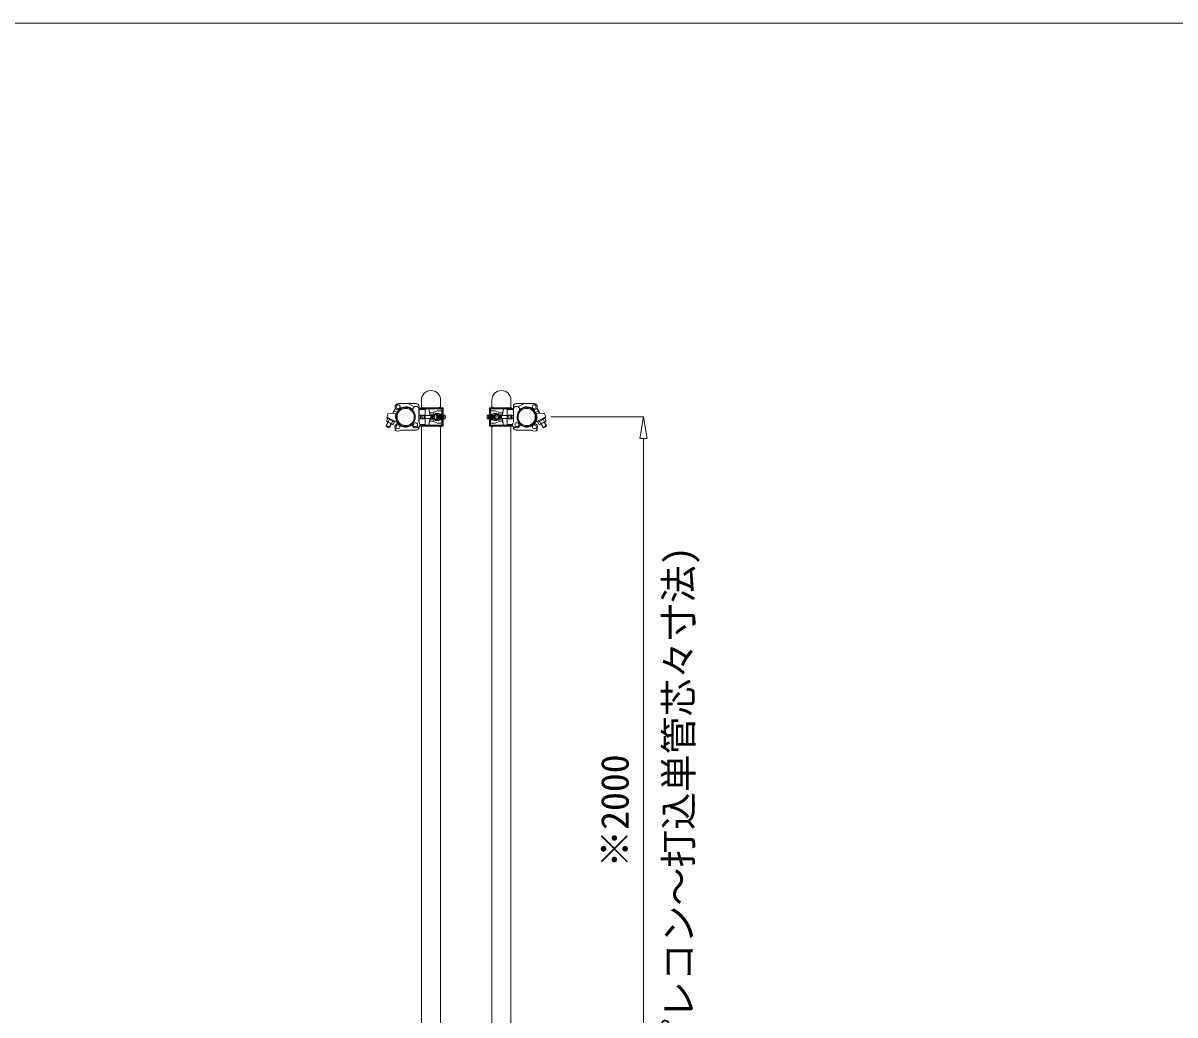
# Model space of a CAD drawing. Units: millimetres, scale not verified. Extents: x -10062 to 10062, y -16938 to 16938.
# Drawn here: x -1288 to 1637, y -5580 to -3062 of the extents above; entities that cross this region are included whole.
import ezdxf
from ezdxf.enums import TextEntityAlignment as Align

# ---------------------------------------------------------------- set-up
doc = ezdxf.new("R2010")
doc.units = ezdxf.units.MM
doc.header["$LTSCALE"] = 90
for name, color, linetype, lineweight in [('0-B_図面枠', 134, 'Continuous', 18), ('0-C_寸法', 134, 'Continuous', 18), ('1-0_単管ｸﾗﾝﾌﾟ', 134, 'Continuous', 18)]:
    doc.layers.add(name, color=color, linetype=linetype, lineweight=lineweight)
doc.styles.add('ＭＳ ゴシック', font='')
doc.styles.get('ＭＳ ゴシック').set_extended_font_data('MS Gothic')

msp = doc.modelspace()

# ---------------------------------------------------------------- linework, layer by layer
at = {"layer": '0-B_図面枠'}
msp.add_lwpolyline([(-10062.5, -3062.5), (10062.5, -3062.5), (10062.5, -16937.5), (-10062.5, -16937.5)], close=True, dxfattribs=at)
at = {"layer": '0-C_寸法'}
for p, q in [((52.48, -4062.5), (288.5, -4062.5)), ((278.33, -4117.5), (287.5, -4062.5)), ((287.5, -4062.5), (296.67, -4117.5)), ((278.33, -4117.5), (296.67, -4117.5)), ((287.5, -4117.5), (287.5, -6007.5))]:
    msp.add_line(p, q, dxfattribs=at)
at = {"layer": '1-0_単管ｸﾗﾝﾌﾟ'}
for p, q in [((-289.32, -4028.61), (-335.07, -4028.61)), ((-294.44, -4036.77), (-309.59, -4028.67)), ((-282.32, -4075.46), (-282.32, -4035.61)), ((-276.12, -4039.51), (-276.12, -4019.5)), ((-227.52, -4019.5), (-227.52, -4037.67)), ((-97.48, -4019.5), (-97.48, -4037.67)), ((-48.88, -4039.51), (-48.88, -4019.5)), ((-42.68, -4075.46), (-42.68, -4035.61)), ((-35.68, -4028.61), (10.06, -4028.61)), ((-30.56, -4036.77), (-15.42, -4028.67)), ((-361.12, -4064.15), (-362.42, -4065.45)), ((-361.9, -4066), (-360.95, -4064.24)), ((-361.12, -4064.15), (-337.65, -4076.69)), ((-343.65, -4073.49), (-360.95, -4064.24)), ((-342.4, -4039.76), (-349.93, -4053.82)), ((-341.84, -4040.83), (-348.73, -4053.72)), ((-346.9, -4048.16), (-345.37, -4047.21)), ((-346.17, -4046.79), (-337.35, -4051.5)), ((-340.08, -4052.96), (-338.68, -4053.49)), ((-339.4, -4053.22), (-334.79, -4044.6)), ((-339.24, -4055.04), (-333.59, -4044.47)), ((-338.08, -4052.88), (-338.14, -4051.08)), ((-282.84, -4074.81), (-282.84, -4040.46)), ((-282.22, -4043.5), (-266.32, -4043.5)), ((-278.32, -4057.61), (-278.32, -4067.4)), ((-277.33, -4039.51), (-221.32, -4039.51)), ((-277.33, -4042), (-221.32, -4042)), ((-277.33, -4057.51), (-266.32, -4057.51)), ((-277.33, -4057.51), (-277.33, -4067.5)), ((-273.04, -4058.5), (-243.77, -4058.5)), ((-269.32, -4057.51), (-269.32, -4067.5)), ((-266.32, -4043.5), (-266.32, -4081.5)), ((-265.32, -4042), (-265.32, -4039.51)), ((-257.32, -4042), (-257.32, -4039.51)), ((-254.44, -4052), (-257.32, -4042)), ((-254.44, -4057), (-243.03, -4057)), ((-250.47, -4057.51), (-243.31, -4057.51)), ((-236.32, -4046.93), (-248.44, -4052)), ((-241.83, -4057), (-236.83, -4057)), ((-239.56, -4053.5), (-232.3, -4053.5)), ((-236.32, -4046.93), (-225.32, -4046.93)), ((-234.22, -4058.5), (-219.31, -4058.5)), ((-233.27, -4057.51), (-218.47, -4057.51)), ((-229.74, -4054.93), (-225.32, -4054.93)), ((-224.34, -4044.01), (-221.32, -4044.01)), ((-224.33, -4039.51), (-224.33, -4057.51)), ((-224.33, -4043), (-221.32, -4043)), ((-221.32, -4039.51), (-221.32, -4057.51)), ((-217.71, -4057.75), (-218.47, -4057.51)), ((-107.3, -4057.75), (-106.53, -4057.51)), ((-91.73, -4057.51), (-106.53, -4057.51)), ((-90.79, -4058.5), (-105.69, -4058.5)), ((-47.68, -4039.51), (-103.68, -4039.51)), ((-103.68, -4039.51), (-103.68, -4057.51)), ((-47.68, -4042), (-103.68, -4042)), ((-100.67, -4043), (-103.68, -4043)), ((-100.66, -4044.01), (-103.68, -4044.01)), ((-100.67, -4039.51), (-100.67, -4057.51)), ((-88.68, -4046.93), (-99.67, -4046.93)), ((-95.27, -4054.93), (-99.67, -4054.93)), ((-85.44, -4053.5), (-92.7, -4053.5)), ((-88.68, -4046.93), (-76.56, -4052)), ((-83.17, -4057), (-88.17, -4057)), ((-70.56, -4057), (-81.98, -4057)), ((-74.53, -4057.51), (-81.69, -4057.51)), ((-51.96, -4058.5), (-81.22, -4058.5)), ((-70.56, -4052), (-67.68, -4042)), ((-67.68, -4042), (-67.68, -4039.51)), ((-59.68, -4042), (-59.68, -4039.51)), ((-42.78, -4043.5), (-58.68, -4043.5)), ((-58.68, -4043.5), (-58.68, -4081.5)), ((-47.68, -4057.51), (-58.68, -4057.51)), ((-55.67, -4057.51), (-55.67, -4067.5)), ((-47.68, -4057.51), (-47.68, -4067.5)), ((-46.67, -4057.61), (-46.67, -4067.4)), ((-42.16, -4074.81), (-42.16, -4040.46)), ((14.24, -4055.04), (8.59, -4044.47)), ((14.4, -4053.22), (9.78, -4044.6)), ((21.16, -4046.79), (12.35, -4051.5)), ((36.12, -4064.15), (12.65, -4076.69)), ((13.08, -4052.88), (13.14, -4051.08)), ((15.08, -4052.96), (13.68, -4053.49)), ((16.84, -4040.83), (23.73, -4053.72)), ((17.4, -4039.76), (24.93, -4053.82)), ((18.65, -4073.49), (35.96, -4064.24)), ((21.9, -4048.16), (20.37, -4047.21)), ((36.9, -4066), (35.96, -4064.24)), ((36.12, -4064.15), (37.42, -4065.45)), ((-361.42, -4075.33), (-366.1, -4084.07)), ((-357.29, -4088.79), (-366.1, -4084.07)), ((-360.54, -4075.79), (-365.93, -4085.87)), ((-364.29, -4073.79), (-349.74, -4081.57)), ((-344.58, -4075.25), (-361.9, -4066)), ((-357.57, -4068.32), (-360.92, -4074.57)), ((-353.48, -4079.57), (-358.88, -4089.64)), ((-358.88, -4089.64), (-357.29, -4088.79)), ((-352.6, -4080.04), (-357.29, -4088.79)), ((-348.91, -4072.94), (-352.26, -4079.2)), ((-343.65, -4073.49), (-344.58, -4075.25)), ((-343.41, -4095.22), (-341.29, -4093.1)), ((-283.4, -4089.81), (-285.52, -4087.68)), ((-280.17, -4081.5), (-266.32, -4081.5)), ((-277.33, -4067.5), (-266.32, -4067.5)), ((-277.33, -4083), (-221.32, -4083)), ((-277.33, -4085.51), (-221.32, -4085.51)), ((-276.12, -6008), (-276.12, -4085.51)), ((-273.04, -4066.51), (-243.77, -4066.51)), ((-266.32, -4081.5), (-267.9, -4083)), ((-265.32, -4085.51), (-265.32, -4083)), ((-254.44, -4073), (-257.32, -4083)), ((-257.32, -4085.51), (-257.32, -4083)), ((-254.44, -4068), (-243.03, -4068)), ((-250.47, -4067.5), (-243.31, -4067.5)), ((-236.32, -4078.07), (-248.44, -4073)), ((-241.83, -4068), (-236.83, -4068)), ((-239.56, -4071.5), (-232.3, -4071.5)), ((-236.32, -4078.07), (-225.32, -4078.07)), ((-234.22, -4066.51), (-219.31, -4066.51)), ((-233.27, -4067.5), (-218.47, -4067.5)), ((-229.74, -4070.07), (-225.32, -4070.07)), ((-227.52, -4087.33), (-227.52, -6008)), ((-224.34, -4081), (-221.32, -4081)), ((-224.33, -4085.51), (-224.33, -4067.5)), ((-224.33, -4082), (-221.32, -4082)), ((-221.32, -4067.5), (-221.32, -4085.51)), ((-217.71, -4067.25), (-218.47, -4067.5)), ((-107.3, -4067.25), (-106.53, -4067.5)), ((-91.73, -4067.5), (-106.53, -4067.5)), ((-90.79, -4066.51), (-105.69, -4066.51)), ((-103.68, -4067.5), (-103.68, -4085.51)), ((-100.66, -4081), (-103.68, -4081)), ((-100.67, -4082), (-103.68, -4082)), ((-47.68, -4083), (-103.68, -4083)), ((-47.68, -4085.51), (-103.68, -4085.51)), ((-100.67, -4085.51), (-100.67, -4067.5)), ((-95.27, -4070.07), (-99.67, -4070.07)), ((-88.68, -4078.07), (-99.67, -4078.07)), ((-85.44, -4071.5), (-92.7, -4071.5)), ((-88.68, -4078.07), (-76.56, -4073)), ((-83.17, -4068), (-88.17, -4068)), ((-70.56, -4068), (-81.98, -4068)), ((-74.53, -4067.5), (-81.69, -4067.5)), ((-51.96, -4066.51), (-81.22, -4066.51)), ((-70.56, -4073), (-67.68, -4083)), ((-67.68, -4085.51), (-67.68, -4083)), ((-59.68, -4085.51), (-59.68, -4083)), ((-47.68, -4067.5), (-58.68, -4067.5)), ((-44.83, -4081.5), (-58.68, -4081.5)), ((-58.68, -4081.5), (-57.1, -4083)), ((-48.88, -6036.5), (-48.88, -4085.51)), ((-41.61, -4089.81), (-39.48, -4087.68)), ((18.41, -4095.22), (16.29, -4093.1)), ((18.65, -4073.49), (19.58, -4075.25)), ((36.9, -4066), (19.58, -4075.25)), ((23.91, -4072.94), (27.26, -4079.2)), ((39.29, -4073.79), (24.74, -4081.57)), ((27.6, -4080.04), (32.28, -4088.79)), ((28.48, -4079.57), (33.88, -4089.64)), ((32.28, -4088.79), (41.1, -4084.07)), ((33.88, -4089.64), (32.28, -4088.79)), ((32.57, -4068.32), (35.92, -4074.57)), ((35.54, -4075.79), (40.93, -4085.87)), ((36.42, -4075.33), (41.1, -4084.07)), ((-289.32, -4095.77), (-328.42, -4095.77)), ((-35.68, -4095.77), (3.42, -4095.77))]:
    msp.add_line(p, q, dxfattribs=at)
for points in [[(-363.53, -4060.25), (-361.54, -4054.84), (-340.08, -4052.96)], [(-257.32, -4042), (-254.44, -4057), (-254.44, -4052), (-248.44, -4052)], [(-67.68, -4042), (-70.56, -4057), (-70.56, -4052), (-76.56, -4052)], [(38.53, -4060.25), (36.54, -4054.84), (15.08, -4052.96)], [(-358.88, -4089.64), (-365.93, -4085.87), (-366.1, -4084.07)], [(-361.9, -4066), (-365.25, -4072.26), (-364.29, -4073.79)], [(-344.58, -4075.25), (-347.93, -4081.52), (-349.74, -4081.57)], [(-257.32, -4083), (-254.44, -4068), (-254.44, -4073), (-248.44, -4073)], [(-97.48, -4087.33), (-97.48, -6038.49), (-61.69, -6038.49)], [(-67.68, -4083), (-70.56, -4068), (-70.56, -4073), (-76.56, -4073)], [(19.58, -4075.25), (22.93, -4081.52), (24.74, -4081.57)], [(33.88, -4089.64), (40.93, -4085.87), (41.1, -4084.07)], [(36.9, -4066), (40.24, -4072.26), (39.29, -4073.79)]]:
    msp.add_lwpolyline(points, dxfattribs=at)
for centre, radius in [((-335.04, -4036.61), 5), ((10.04, -4036.61), 5), ((-316.11, -4062.5), 21.8), ((-8.89, -4062.5), 21.8), ((-335.62, -4087.46), 5), ((-291.16, -4082.01), 5), ((-33.84, -4082.01), 5), ((10.62, -4087.46), 5)]:
    msp.add_circle(centre, radius, dxfattribs=at)
for centre, radius, start, end in [((-251.82, -4019.5), 24.3, 0, 180), ((-73.18, -4019.5), 24.3, 0, 180), ((-335.04, -4036.61), 8, 89.555, 294.53), ((-290.21, -4043.57), 8, 22.798, 204.53), ((-289.32, -4035.61), 7, 0, 90), ((-35.68, -4035.61), 7, 90, 180), ((-34.79, -4043.57), 8, 335.47, 157.202), ((10.04, -4036.61), 8, 245.47, 90.445), ((-358.83, -4061.97), 5, 159.862, 224.13), ((-316.11, -4062.5), 25.8, 158.301, 221.08), ((-316.11, -4062.5), 24.3, 158.23, 141.61), ((-316.11, -4062.5), 25.8, 46.062, 136.061), ((-277.33, -4044.5), 5, 90, 180), ((-277.33, -4062.5), 5, 90, 270), ((-277.33, -4044.5), 2.5, 90, 156.42182), ((-268.57, -4062.5), 6, 138.19, 221.81), ((-268.57, -4062.5), 6, 123.557, 123.564), ((-245.56, -4062.5), 7, 134.415, 225.585), ((-243.57, -4062.5), 7, 134.415, 225.585), ((-241.57, -4062.5), 7, 134.415, 225.585), ((-248.44, -4057), 5, 0, 90), ((-239.57, -4062.5), 7, 134.415, 225.585), ((-233.96, -4062.5), 10.6, 121.891, 238.109), ((-233.96, -4062.5), 9.6, 110.364, 249.636), ((-228.96, -4062.5), 9.6, 110.364, 249.636), ((-228.96, -4062.5), 6.6, 130.749, 229.251), ((-227.57, -4062.5), 7, 134.415, 225.585), ((-228.89, -4043.76), 6.25, 43.038, 136.962), ((-225.57, -4062.5), 7, 134.415, 225.585), ((-235.65, -4062.5), 9.6, 31.388, 69.636), ((-223.57, -4062.5), 7, 134.415, 225.585), ((-221.57, -4062.5), 7, 134.415, 225.585), ((-219.56, -4062.5), 7, 134.415, 225.585), ((-225.32, -4050.94), 4, 270, 90), ((-217.57, -4062.5), 7, 134.415, 225.585), ((-215.57, -4062.5), 7, 134.415, 225.585), ((-213.57, -4062.5), 7, 134.415, 225.585), ((-212.57, -4062.5), 7, 137.22, 222.78), ((-221.36, -4062.5), 6, 307.592, 52.408), ((-103.63, -4062.5), 6, 127.592, 232.408), ((-112.43, -4062.5), 7, 317.22, 42.78), ((-111.43, -4062.5), 7, 314.415, 45.585), ((-109.43, -4062.5), 7, 314.415, 45.585), ((-99.67, -4050.94), 4, 90, 270), ((-107.43, -4062.5), 7, 314.415, 45.585), ((-96.11, -4043.76), 6.25, 43.038, 136.962), ((-105.44, -4062.5), 7, 314.415, 45.585), ((-103.43, -4062.5), 7, 314.415, 45.585), ((-89.36, -4062.5), 9.6, 110.364, 148.612), ((-101.43, -4062.5), 7, 314.415, 45.585), ((-99.43, -4062.5), 7, 314.415, 45.585), ((-96.04, -4062.5), 9.6, 290.364, 69.636), ((-97.43, -4062.5), 7, 314.415, 45.585), ((-96.04, -4062.5), 6.6, 310.749, 49.251), ((-91.04, -4062.5), 9.6, 290.364, 69.636), ((-91.04, -4062.5), 10.6, 301.891, 58.109), ((-76.56, -4057), 5, 90, 180), ((-85.43, -4062.5), 7, 314.415, 45.585), ((-83.43, -4062.5), 7, 314.415, 45.585), ((-81.43, -4062.5), 7, 314.415, 45.585), ((-79.43, -4062.5), 7, 314.415, 45.585), ((-56.43, -4062.5), 6, 56.436, 56.443), ((-56.43, -4062.5), 6, 318.19, 41.81), ((-47.68, -4044.5), 5, 0, 90), ((-47.68, -4044.5), 2.5, 23.57818, 90), ((-47.68, -4062.5), 5, 270, 90), ((-8.89, -4062.5), 24.3, 38.39, 21.77), ((-8.89, -4062.5), 25.8, 43.939, 133.938), ((-8.89, -4062.5), 25.8, 318.92, 21.699), ((33.83, -4061.97), 5, 315.87, 20.138), ((-361.39, -4070.25), 4.35, 207.478, 276.246), ((-349.29, -4063.23), 16.25, 224.274, 259.45), ((-348.41, -4077.2), 4.35, 207.478, 276.246), ((-335.62, -4087.46), 8, 71.788, 224.862), ((-316.11, -4062.5), 25.8, 221.076, 311.075), ((-291.16, -4082.01), 8, 161.788, 314.862), ((-289.32, -4088.77), 7, 270, 0), ((-291.16, -4082.01), 11, 314.862, 40.876), ((-277.33, -4080.5), 5, 231.65819, 270), ((-277.33, -4080.5), 2.5, 203.57818, 270), ((-268.57, -4062.5), 6, 236.443, 236.462), ((-248.44, -4068), 5, 270, 0), ((-228.89, -4081.24), 6.25, 223.038, 316.962), ((-235.65, -4062.5), 9.6, 290.364, 328.612), ((-225.32, -4074.07), 4, 270, 90), ((-99.67, -4074.07), 4, 90, 270), ((-96.11, -4081.24), 6.25, 223.038, 316.962), ((-89.36, -4062.5), 9.6, 211.388, 249.636), ((-76.56, -4068), 5, 180, 270), ((-56.43, -4062.5), 6, 303.538, 303.557), ((-47.68, -4080.5), 2.5, 270, 336.42182), ((-47.68, -4080.5), 5, 270, 308.34181), ((-33.84, -4082.01), 11, 139.124, 225.138), ((-35.68, -4088.77), 7, 180, 270), ((-33.84, -4082.01), 8, 225.138, 18.212), ((-8.89, -4062.5), 25.8, 228.925, 318.924), ((10.62, -4087.46), 8, 315.138, 108.212), ((23.41, -4077.2), 4.35, 263.754, 332.522), ((24.29, -4063.23), 16.25, 280.55, 315.726), ((36.39, -4070.25), 4.35, 263.754, 332.522), ((-335.62, -4087.46), 11, 224.862, 310.876), ((10.62, -4087.46), 11, 229.124, 315.138)]:
    msp.add_arc(centre, radius, start, end, dxfattribs=at)

# ---------------------------------------------------------------- texts
at = {"layer": '0-C_寸法', "style": 'ＭＳ ゴシック'}
for s, p in [('(プレコン～打込単管芯々寸法)', (433.1, -5734.5)), ('※2000', (271.21, -5206.5))]:
    msp.add_text(s, height=70.38, rotation=90, dxfattribs=at).set_placement(p, align=Align.BOTTOM_LEFT)

doc.saveas('drawing.dxf')
